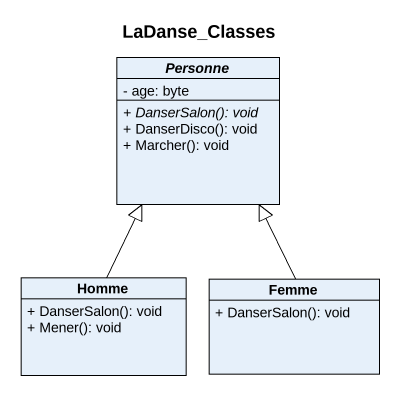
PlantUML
@startuml
title LaDanse_Classes
hide circle
hide empty members
skinparam classAttributeIconSize 0
abstract class Personne {
  - age: byte
  {abstract} + DanserSalon(): void
  + DanserDisco(): void
  + Marcher(): void
}
class Homme {
  + DanserSalon(): void
  + Mener(): void
}
class Femme {
  + DanserSalon(): void
}
Homme -up-|> Personne
Femme -up-|> Personne
@enduml
